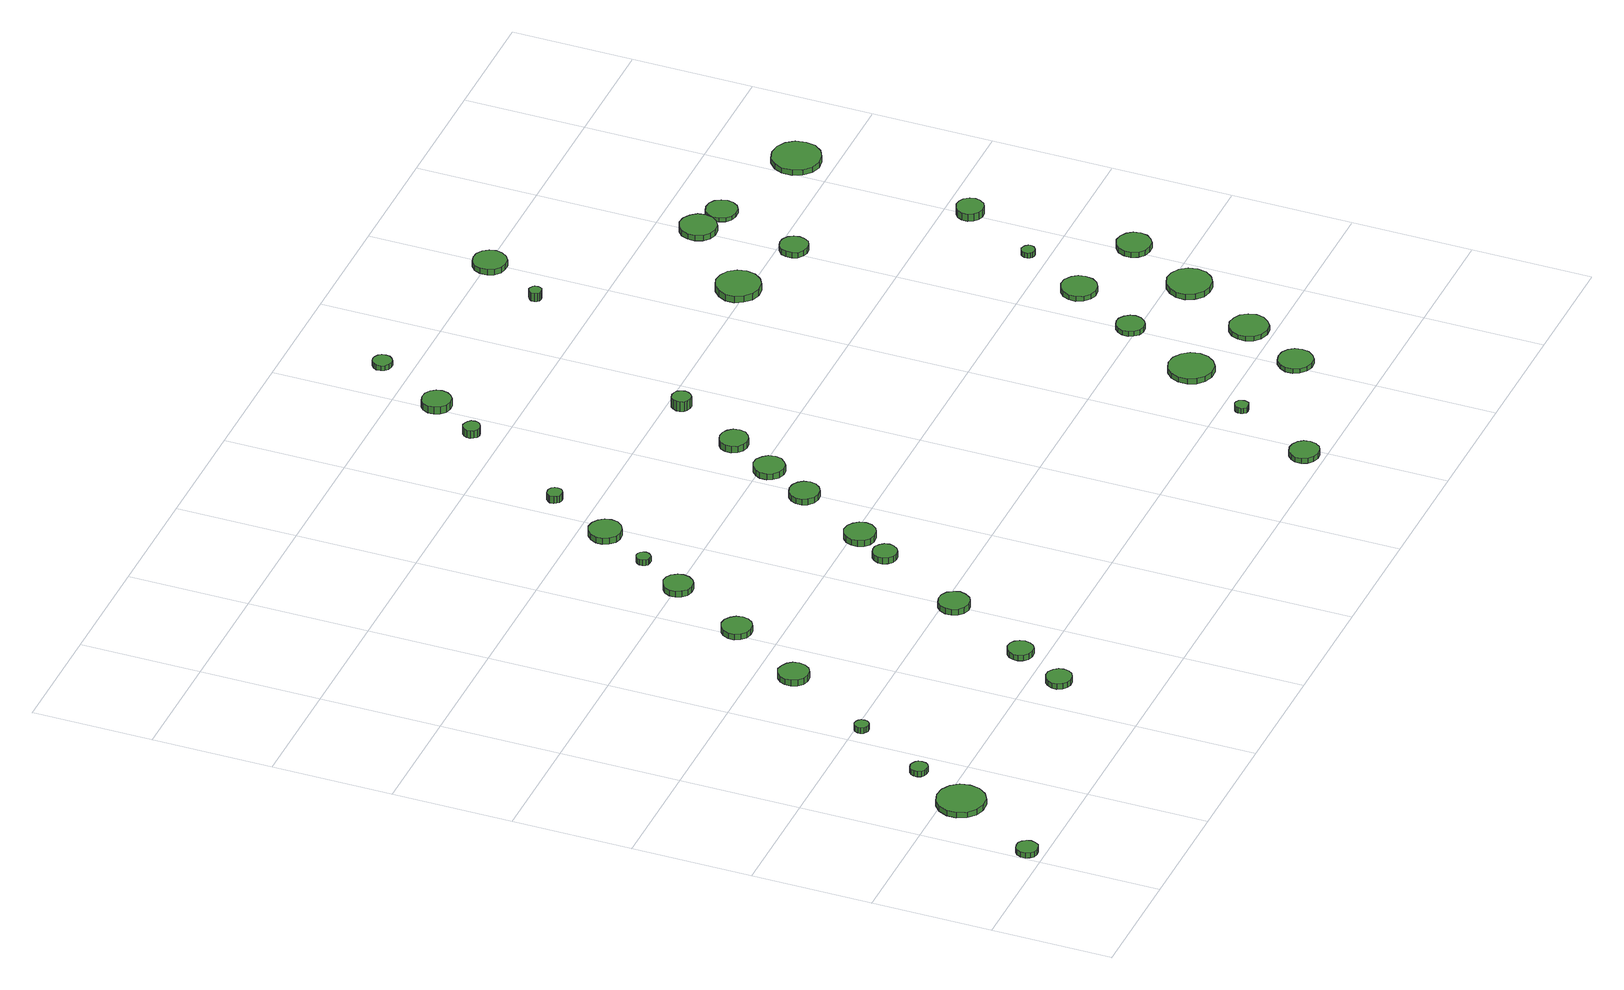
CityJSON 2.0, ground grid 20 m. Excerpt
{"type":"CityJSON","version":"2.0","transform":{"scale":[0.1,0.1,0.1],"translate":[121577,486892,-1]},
"CityObjects":{
"tree1":{"type":"SolitaryVegetationObject","attributes":{"function":"something"},"geometry":[{"type":"MultiSurface","lod":"1","boundaries":[[[0,1,2,3,4,5,6,7,8,9,10,11,12,13,14]],[[15,16,17,18,19,20,21,22,23,24,25,26,27,28,29]],[[0,29,28,1]],[[1,28,27,2]],[[2,27,26,3]],[[3,26,25,4]],[[4,25,24,5]],[[5,24,23,6]],[[6,23,22,7]],[[7,22,21,8]],[[8,21,20,9]],[[9,20,19,10]],[[10,19,18,11]],[[11,18,17,12]],[[12,17,16,13]],[[13,16,15,14]],[[14,15,29,0]]]}]},
"tree2":{"type":"SolitaryVegetationObject","attributes":{"function":"something"},"geometry":[{"type":"MultiSurface","lod":"1","boundaries":[[[30,31,32,33,34,35,36,37,38,39,40,41,42,43,44]],[[45,46,47,48,49,50,51,52,53,54,55,56,57,58,59]],[[30,59,58,31]],[[31,58,57,32]],[[32,57,56,33]],[[33,56,55,34]],[[34,55,54,35]],[[35,54,53,36]],[[36,53,52,37]],[[37,52,51,38]],[[38,51,50,39]],[[39,50,49,40]],[[40,49,48,41]],[[41,48,47,42]],[[42,47,46,43]],[[43,46,45,44]],[[44,45,59,30]]]}]},
"tree3":{"type":"SolitaryVegetationObject","attributes":{"function":"something"},"geometry":[{"type":"MultiSurface","lod":"1","boundaries":[[[60,61,62,63,64,65,66,67,68,69,70,71,72,73,74]],[[75,76,77,78,79,80,81,82,83,84,85,86,87,88,89]],[[60,89,88,61]],[[61,88,87,62]],[[62,87,86,63]],[[63,86,85,64]],[[64,85,84,65]],[[65,84,83,66]],[[66,83,82,67]],[[67,82,81,68]],[[68,81,80,69]],[[69,80,79,70]],[[70,79,78,71]],[[71,78,77,72]],[[72,77,76,73]],[[73,76,75,74]],[[74,75,89,60]]]}]},
"tree4":{"type":"SolitaryVegetationObject","attributes":{"function":"something"},"geometry":[{"type":"MultiSurface","lod":"1","boundaries":[[[90,91,92,93,94,95,96,97,98,99,100,101,102,103,104]],[[105,106,107,108,109,110,111,112,113,114,115,116,117,118,119]],[[90,119,118,91]],[[91,118,117,92]],[[92,117,116,93]],[[93,116,115,94]],[[94,115,114,95]],[[95,114,113,96]],[[96,113,112,97]],[[97,112,111,98]],[[98,111,110,99]],[[99,110,109,100]],[[100,109,108,101]],[[101,108,107,102]],[[102,107,106,103]],[[103,106,105,104]],[[104,105,119,90]]]}]},
"tree5":{"type":"SolitaryVegetationObject","attributes":{"function":"something"},"geometry":[{"type":"MultiSurface","lod":"1","boundaries":[[[120,121,122,123,124,125,126,127,128,129,130,131,132,133,134]],[[135,136,137,138,139,140,141,142,143,144,145,146,147,148,149]],[[120,149,148,121]],[[121,148,147,122]],[[122,147,146,123]],[[123,146,145,124]],[[124,145,144,125]],[[125,144,143,126]],[[126,143,142,127]],[[127,142,141,128]],[[128,141,140,129]],[[129,140,139,130]],[[130,139,138,131]],[[131,138,137,132]],[[132,137,136,133]],[[133,136,135,134]],[[134,135,149,120]]]}]},
"tree6":{"type":"SolitaryVegetationObject","attributes":{"function":"something"},"geometry":[{"type":"MultiSurface","lod":"1","boundaries":[[[150,151,152,153,154,155,156,157,158,159,160,161,162,163,164]],[[165,166,167,168,169,170,171,172,173,174,175,176,177,178,179]],[[150,179,178,151]],[[151,178,177,152]],[[152,177,176,153]],[[153,176,175,154]],[[154,175,174,155]],[[155,174,173,156]],[[156,173,172,157]],[[157,172,171,158]],[[158,171,170,159]],[[159,170,169,160]],[[160,169,168,161]],[[161,168,167,162]],[[162,167,166,163]],[[163,166,165,164]],[[164,165,179,150]]]}]},
"tree7":{"type":"SolitaryVegetationObject","attributes":{"function":"something"},"geometry":[{"type":"MultiSurface","lod":"1","boundaries":[[[180,181,182,183,184,185,186,187,188,189,190,191,192,193,194]],[[195,196,197,198,199,200,201,202,203,204,205,206,207,208,209]],[[180,209,208,181]],[[181,208,207,182]],[[182,207,206,183]],[[183,206,205,184]],[[184,205,204,185]],[[185,204,203,186]],[[186,203,202,187]],[[187,202,201,188]],[[188,201,200,189]],[[189,200,199,190]],[[190,199,198,191]],[[191,198,197,192]],[[192,197,196,193]],[[193,196,195,194]],[[194,195,209,180]]]}]},
"tree8":{"type":"SolitaryVegetationObject","attributes":{"function":"something"},"geometry":[{"type":"MultiSurface","lod":"1","boundaries":[[[210,211,212,213,214,215,216,217,218,219,220,221,222,223,224]],[[225,226,227,228,229,230,231,232,233,234,235,236,237,238,239]],[[210,239,238,211]],[[211,238,237,212]],[[212,237,236,213]],[[213,236,235,214]],[[214,235,234,215]],[[215,234,233,216]],[[216,233,232,217]],[[217,232,231,218]],[[218,231,230,219]],[[219,230,229,220]],[[220,229,228,221]],[[221,228,227,222]],[[222,227,226,223]],[[223,226,225,224]],[[224,225,239,210]]]}]},
"tree9":{"type":"SolitaryVegetationObject","attributes":{"function":"something"},"geometry":[{"type":"MultiSurface","lod":"1","boundaries":[[[240,241,242,243,244,245,246,247,248,249,250,251,252,253,254]],[[255,256,257,258,259,260,261,262,263,264,265,266,267,268,269]],[[240,269,268,241]],[[241,268,267,242]],[[242,267,266,243]],[[243,266,265,244]],[[244,265,264,245]],[[245,264,263,246]],[[246,263,262,247]],[[247,262,261,248]],[[248,261,260,249]],[[249,260,259,250]],[[250,259,258,251]],[[251,258,257,252]],[[252,257,256,253]],[[253,256,255,254]],[[254,255,269,240]]]}]},
"tree10":{"type":"SolitaryVegetationObject","attributes":{"function":"something"},"geometry":[{"type":"MultiSurface","lod":"1","boundaries":[[[270,271,272,273,274,275,276,277,278,279,280,281,282,283,284]],[[285,286,287,288,289,290,291,292,293,294,295,296,297,298,299]],[[270,299,298,271]],[[271,298,297,272]],[[272,297,296,273]],[[273,296,295,274]],[[274,295,294,275]],[[275,294,293,276]],[[276,293,292,277]],[[277,292,291,278]],[[278,291,290,279]],[[279,290,289,280]],[[280,289,288,281]],[[281,288,287,282]],[[282,287,286,283]],[[283,286,285,284]],[[284,285,299,270]]]}]},
"tree11":{"type":"SolitaryVegetationObject","attributes":{"function":"something"},"geometry":[{"type":"MultiSurface","lod":"1","boundaries":[[[300,301,302,303,304,305,306,307,308,309,310,311,312,313,314]],[[315,316,317,318,319,320,321,322,323,324,325,326,327,328,329]],[[300,329,328,301]],[[301,328,327,302]],[[302,327,326,303]],[[303,326,325,304]],[[304,325,324,305]],[[305,324,323,306]],[[306,323,322,307]],[[307,322,321,308]],[[308,321,320,309]],[[309,320,319,310]],[[310,319,318,311]],[[311,318,317,312]],[[312,317,316,313]],[[313,316,315,314]],[[314,315,329,300]]]}]},
"tree12":{"type":"SolitaryVegetationObject","attributes":{"function":"something"},"geometry":[{"type":"MultiSurface","lod":"1","boundaries":[[[330,331,332,333,334,335,336,337,338,339,340,341,342,343,344]],[[345,346,347,348,349,350,351,352,353,354,355,356,357,358,359]],[[330,359,358,331]],[[331,358,357,332]],[[332,357,356,333]],[[333,356,355,334]],[[334,355,354,335]],[[335,354,353,336]],[[336,353,352,337]],[[337,352,351,338]],[[338,351,350,339]],[[339,350,349,340]],[[340,349,348,341]],[[341,348,347,342]],[[342,347,346,343]],[[343,346,345,344]],[[344,345,359,330]]]}]},
"tree13":{"type":"SolitaryVegetationObject","attributes":{"function":"something"},"geometry":[{"type":"MultiSurface","lod":"1","boundaries":[[[360,361,362,363,364,365,366,367,368,369,370,371,372,373,374]],[[375,376,377,378,379,380,381,382,383,384,385,386,387,388,389]],[[360,389,388,361]],[[361,388,387,362]],[[362,387,386,363]],[[363,386,385,364]],[[364,385,384,365]],[[365,384,383,366]],[[366,383,382,367]],[[367,382,381,368]],[[368,381,380,369]],[[369,380,379,370]],[[370,379,378,371]],[[371,378,377,372]],[[372,377,376,373]],[[373,376,375,374]],[[374,375,389,360]]]}]},
"tree14":{"type":"SolitaryVegetationObject","attributes":{"function":"something"},"geometry":[{"type":"MultiSurface","lod":"1","boundaries":[[[390,391,392,393,394,395,396,397,398,399,400,401,402,403,404]],[[405,406,407,408,409,410,411,412,413,414,415,416,417,418,419]],[[390,419,418,391]],[[391,418,417,392]],[[392,417,416,393]],[[393,416,415,394]],[[394,415,414,395]],[[395,414,413,396]],[[396,413,412,397]],[[397,412,411,398]],[[398,411,410,399]],[[399,410,409,400]],[[400,409,408,401]],[[401,408,407,402]],[[402,407,406,403]],[[403,406,405,404]],[[404,405,419,390]]]}]},
"tree15":{"type":"SolitaryVegetationObject","attributes":{"function":"something"},"geometry":[{"type":"MultiSurface","lod":"1","boundaries":[[[420,421,422,423,424,425,426,427,428,429,430,431,432,433,434]],[[435,436,437,438,439,440,441,442,443,444,445,446,447,448,449]],[[420,449,448,421]],[[421,448,447,422]],[[422,447,446,423]],[[423,446,445,424]],[[424,445,444,425]],[[425,444,443,426]],[[426,443,442,427]],[[427,442,441,428]],[[428,441,440,429]],[[429,440,439,430]],[[430,439,438,431]],[[431,438,437,432]],[[432,437,436,433]],[[433,436,435,434]],[[434,435,449,420]]]}]},
"tree16":{"type":"SolitaryVegetationObject","attributes":{"function":"something"},"geometry":[{"type":"MultiSurface","lod":"1","boundaries":[[[450,451,452,453,454,455,456,457,458,459,460,461,462,463,464]],[[465,466,467,468,469,470,471,472,473,474,475,476,477,478,479]],[[450,479,478,451]],[[451,478,477,452]],[[452,477,476,453]],[[453,476,475,454]],[[454,475,474,455]],[[455,474,473,456]],[[456,473,472,457]],[[457,472,471,458]],[[458,471,470,459]],[[459,470,469,460]],[[460,469,468,461]],[[461,468,467,462]],[[462,467,466,463]],[[463,466,465,464]],[[464,465,479,450]]]}]},
"tree17":{"type":"SolitaryVegetationObject","attributes":{"function":"something"},"geometry":[{"type":"MultiSurface","lod":"1","boundaries":[[[480,481,482,483,484,485,486,487,488,489,490,491,492,493,494]],[[495,496,497,498,499,500,501,502,503,504,505,506,507,508,509]],[[480,509,508,481]],[[481,508,507,482]],[[482,507,506,483]],[[483,506,505,484]],[[484,505,504,485]],[[485,504,503,486]],[[486,503,502,487]],[[487,502,501,488]],[[488,501,500,489]],[[489,500,499,490]],[[490,499,498,491]],[[491,498,497,492]],[[492,497,496,493]],[[493,496,495,494]],[[494,495,509,480]]]}]},
"tree18":{"type":"SolitaryVegetationObject","attributes":{"function":"something"},"geometry":[{"type":"MultiSurface","lod":"1","boundaries":[[[510,511,512,513,514,515,516,517,518,519,520,521,522,523,524]],[[525,526,527,528,529,530,531,532,533,534,535,536,537,538,539]],[[510,539,538,511]],[[511,538,537,512]],[[512,537,536,513]],[[513,536,535,514]],[[514,535,534,515]],[[515,534,533,516]],[[516,533,532,517]],[[517,532,531,518]],[[518,531,530,519]],[[519,530,529,520]],[[520,529,528,521]],[[521,528,527,522]],[[522,527,526,523]],[[523,526,525,524]],[[524,525,539,510]]]}]},
"tree19":{"type":"SolitaryVegetationObject","attributes":{"function":"something"},"geometry":[{"type":"MultiSurface","lod":"1","boundaries":[[[540,541,542,543,544,545,546,547,548,549,550,551,552,553,554]],[[555,556,557,558,559,560,561,562,563,564,565,566,567,568,569]],[[540,569,568,541]],[[541,568,567,542]],[[542,567,566,543]],[[543,566,565,544]],[[544,565,564,545]],[[545,564,563,546]],[[546,563,562,547]],[[547,562,561,548]],[[548,561,560,549]],[[549,560,559,550]],[[550,559,558,551]],[[551,558,557,552]],[[552,557,556,553]],[[553,556,555,554]],[[554,555,569,540]]]}]},
"tree20":{"type":"SolitaryVegetationObject","attributes":{"function":"something"},"geometry":[{"type":"MultiSurface","lod":"1","boundaries":[[[570,571,572,573,574,575,576,577,578,579,580,581,582,583,584]],[[585,586,587,588,589,590,591,592,593,594,595,596,597,598,599]],[[570,599,598,571]],[[571,598,597,572]],[[572,597,596,573]],[[573,596,595,574]],[[574,595,594,575]],[[575,594,593,576]],[[576,593,592,577]],[[577,592,591,578]],[[578,591,590,579]],[[579,590,589,580]],[[580,589,588,581]],[[581,588,587,582]],[[582,587,586,583]],[[583,586,585,584]],[[584,585,599,570]]]}]},
"tree21":{"type":"SolitaryVegetationObject","attributes":{"function":"something"},"geometry":[{"type":"MultiSurface","lod":"1","boundaries":[[[600,601,602,603,604,605,606,607,608,609,610,611,612,613,614]],[[615,616,617,618,619,620,621,622,623,624,625,626,627,628,629]],[[600,629,628,601]],[[601,628,627,602]],[[602,627,626,603]],[[603,626,625,604]],[[604,625,624,605]],[[605,624,623,606]],[[606,623,622,607]],[[607,622,621,608]],[[608,621,620,609]],[[609,620,619,610]],[[610,619,618,611]],[[611,618,617,612]],[[612,617,616,613]],[[613,616,615,614]],[[614,615,629,600]]]}]},
"tree22":{"type":"SolitaryVegetationObject","attributes":{"function":"something"},"geometry":[{"type":"MultiSurface","lod":"1","boundaries":[[[630,631,632,633,634,635,636,637,638,639,640,641,642,643,644]],[[645,646,647,648,649,650,651,652,653,654,655,656,657,658,659]],[[630,659,658,631]],[[631,658,657,632]],[[632,657,656,633]],[[633,656,655,634]],[[634,655,654,635]],[[635,654,653,636]],[[636,653,652,637]],[[637,652,651,638]],[[638,651,650,639]],[[639,650,649,640]],[[640,649,648,641]],[[641,648,647,642]],[[642,647,646,643]],[[643,646,645,644]],[[644,645,659,630]]]}]},
"tree23":{"type":"SolitaryVegetationObject","attributes":{"function":"something"},"geometry":[{"type":"MultiSurface","lod":"1","boundaries":[[[660,661,662,663,664,665,666,667,668,669,670,671,672,673,674]],[[675,676,677,678,679,680,681,682,683,684,685,686,687,688,689]],[[660,689,688,661]],[[661,688,687,662]],[[662,687,686,663]],[[663,686,685,664]],[[664,685,684,665]],[[665,684,683,666]],[[666,683,682,667]],[[667,682,681,668]],[[668,681,680,669]],[[669,680,679,670]],[[670,679,678,671]],[[671,678,677,672]],[[672,677,676,673]],[[673,676,675,674]],[[674,675,689,660]]]}]},
"tree24":{"type":"SolitaryVegetationObject","attributes":{"function":"something"},"geometry":[{"type":"MultiSurface","lod":"1","boundaries":[[[690,691,692,693,694,695,696,697,698,699,700,701,702,703,704]],[[705,706,707,708,709,710,711,712,713,714,715,716,717,718,719]],[[690,719,718,691]],[[691,718,717,692]],[[692,717,716,693]],[[693,716,715,694]],[[694,715,714,695]],[[695,714,713,696]],[[696,713,712,697]],[[697,712,711,698]],[[698,711,710,699]],[[699,710,709,700]],[[700,709,708,701]],[[701,708,707,702]],[[702,707,706,703]],[[703,706,705,704]],[[704,705,719,690]]]}]},
"tree25":{"type":"SolitaryVegetationObject","attributes":{"function":"something"},"geometry":[{"type":"MultiSurface","lod":"1","boundaries":[[[720,721,722,723,724,725,726,727,728,729,730,731,732,733,734]],[[735,736,737,738,739,740,741,742,743,744,745,746,747,748,749]],[[720,749,748,721]],[[721,748,747,722]],[[722,747,746,723]],[[723,746,745,724]],[[724,745,744,725]],[[725,744,743,726]],[[726,743,742,727]],[[727,742,741,728]],[[728,741,740,729]],[[729,740,739,730]],[[730,739,738,731]],[[731,738,737,732]],[[732,737,736,733]],[[733,736,735,734]],[[734,735,749,720]]]}]},
"tree26":{"type":"SolitaryVegetationObject","attributes":{"function":"something"},"geometry":[{"type":"MultiSurface","lod":"1","boundaries":[[[750,751,752,753,754,755,756,757,758,759,760,761,762,763,764]],[[765,766,767,768,769,770,771,772,773,774,775,776,777,778,779]],[[750,779,778,751]],[[751,778,777,752]],[[752,777,776,753]],[[753,776,775,754]],[[754,775,774,755]],[[755,774,773,756]],[[756,773,772,757]],[[757,772,771,758]],[[758,771,770,759]],[[759,770,769,760]],[[760,769,768,761]],[[761,768,767,762]],[[762,767,766,763]],[[763,766,765,764]],[[764,765,779,750]]]}]},
"tree27":{"type":"SolitaryVegetationObject","attributes":{"function":"something"},"geometry":[{"type":"MultiSurface","lod":"1","boundaries":[[[780,781,782,783,784,785,786,787,788,789,790,791,792,793,794]],[[795,796,797,798,799,800,801,802,803,804,805,806,807,808,809]],[[780,809,808,781]],[[781,808,807,782]],[[782,807,806,783]],[[783,806,805,784]],[[784,805,804,785]],[[785,804,803,786]],[[786,803,802,787]],[[787,802,801,788]],[[788,801,800,789]],[[789,800,799,790]],[[790,799,798,791]],[[791,798,797,792]],[[792,797,796,793]],[[793,796,795,794]],[[794,795,809,780]]]}]},
"tree28":{"type":"SolitaryVegetationObject","attributes":{"function":"something"},"geometry":[{"type":"MultiSurface","lod":"1","boundaries":[[[810,811,812,813,814,815,816,817,818,819,820,821,822,823,824]],[[825,826,827,828,829,830,831,832,833,834,835,836,837,838,839]],[[810,839,838,811]],[[811,838,837,812]],[[812,837,836,813]],[[813,836,835,814]],[[814,835,834,815]],[[815,834,833,816]],[[816,833,832,817]],[[817,832,831,818]],[[818,831,830,819]],[[819,830,829,820]],[[820,829,828,821]],[[821,828,827,822]],[[822,827,826,823]],[[823,826,825,824]],[[824,825,839,810]]]}]},
"tree29":{"type":"SolitaryVegetationObject","attributes":{"function":"something"},"geometry":[{"type":"MultiSurface","lod":"1","boundaries":[[[840,841,842,843,844,845,846,847,848,849,850,851,852,853,854]],[[855,856,857,858,859,860,861,862,863,864,865,866,867,868,869]],[[840,869,868,841]],[[841,868,867,842]],[[842,867,866,843]],[[843,866,865,844]],[[844,865,864,845]],[[845,864,863,846]],[[846,863,862,847]],[[847,862,861,848]],[[848,861,860,849]],[[849,860,859,850]],[[850,859,858,851]],[[851,858,857,852]],[[852,857,856,853]],[[853,856,855,854]],[[854,855,869,840]]]}]},
"tree30":{"type":"SolitaryVegetationObject","attributes":{"function":"something"},"geometry":[{"type":"MultiSurface","lod":"1","boundaries":[[[870,871,872,873,874,875,876,877,878,879,880,881,882,883,884]],[[885,886,887,888,889,890,891,892,893,894,895,896,897,898,899]],[[870,899,898,871]],[[871,898,897,872]],[[872,897,896,873]],[[873,896,895,874]],[[874,895,894,875]],[[875,894,893,876]],[[876,893,892,877]],[[877,892,891,878]],[[878,891,890,879]],[[879,890,889,880]],[[880,889,888,881]],[[881,888,887,882]],[[882,887,886,883]],[[883,886,885,884]],[[884,885,899,870]]]}]},
"tree31":{"type":"SolitaryVegetationObject","attributes":{"function":"something"},"geometry":[{"type":"MultiSurface","lod":"1","boundaries":[[[900,901,902,903,904,905,906,907,908,909,910,911,912,913,914]],[[915,916,917,918,919,920,921,922,923,924,925,926,927,928,929]],[[900,929,928,901]],[[901,928,927,902]],[[902,927,926,903]],[[903,926,925,904]],[[904,925,924,905]],[[905,924,923,906]],[[906,923,922,907]],[[907,922,921,908]],[[908,921,920,909]],[[909,920,919,910]],[[910,919,918,911]],[[911,918,917,912]],[[912,917,916,913]],[[913,916,915,914]],[[914,915,929,900]]]}]},
"tree32":{"type":"SolitaryVegetationObject","attributes":{"function":"something"},"geometry":[{"type":"MultiSurface","lod":"1","boundaries":[[[930,931,932,933,934,935,936,937,938,939,940,941,942,943,944]],[[945,946,947,948,949,950,951,952,953,954,955,956,957,958,959]],[[930,959,958,931]],[[931,958,957,932]],[[932,957,956,933]],[[933,956,955,934]],[[934,955,954,935]],[[935,954,953,936]],[[936,953,952,937]],[[937,952,951,938]],[[938,951,950,939]],[[939,950,949,940]],[[940,949,948,941]],[[941,948,947,942]],[[942,947,946,943]],[[943,946,945,944]],[[944,945,959,930]]]}]},
"tree33":{"type":"SolitaryVegetationObject","attributes":{"function":"something"},"geometry":[{"type":"MultiSurface","lod":"1","boundaries":[[[960,961,962,963,964,965,966,967,968,969,970,971,972,973,974]],[[975,976,977,978,979,980,981,982,983,984,985,986,987,988,989]],[[960,989,988,961]],[[961,988,987,962]],[[962,987,986,963]],[[963,986,985,964]],[[964,985,984,965]],[[965,984,983,966]],[[966,983,982,967]],[[967,982,981,968]],[[968,981,980,969]],[[969,980,979,970]],[[970,979,978,971]],[[971,978,977,972]],[[972,977,976,973]],[[973,976,975,974]],[[974,975,989,960]]]}]},
"tree34":{"type":"SolitaryVegetationObject","attributes":{"function":"something"},"geometry":[{"type":"MultiSurface","lod":"1","boundaries":[[[990,991,992,993,994,995,996,997,998,999,1000,1001,1002,1003,1004]],[[1005,1006,1007,1008,1009,1010,1011,1012,1013,1014,1015,1016,1017,1018,1019]],[[990,1019,1018,991]],[[991,1018,1017,992]],[[992,1017,1016,993]],[[993,1016,1015,994]],[[994,1015,1014,995]],[[995,1014,1013,996]],[[996,1013,1012,997]],[[997,1012,1011,998]],[[998,1011,1010,999]],[[999,1010,1009,1000]],[[1000,1009,1008,1001]],[[1001,1008,1007,1002]],[[1002,1007,1006,1003]],[[1003,1006,1005,1004]],[[1004,1005,1019,990]]]}]},
"tree35":{"type":"SolitaryVegetationObject","attributes":{"function":"something"},"geometry":[{"type":"MultiSurface","lod":"1","boundaries":[[[1020,1021,1022,1023,1024,1025,1026,1027,1028,1029,1030,1031,1032,1033,1034]],[[1035,1036,1037,1038,1039,1040,1041,1042,1043,1044,1045,1046,1047,1048,1049]],[[1020,1049,1048,1021]],[[1021,1048,1047,1022]],[[1022,1047,1046,1023]],[[1023,1046,1045,1024]],[[1024,1045,1044,1025]],[[1025,1044,1043,1026]],[[1026,1043,1042,1027]],[[1027,1042,1041,1028]],[[1028,1041,1040,1029]],[[1029,1040,1039,1030]],[[1030,1039,1038,1031]],[[1031,1038,1037,1032]],[[1032,1037,1036,1033]],[[1033,1036,1035,1034]],[[1034,1035,1049,1020]]]}]},
"tree36":{"type":"SolitaryVegetationObject","attributes":{"function":"something"},"geometry":[{"type":"MultiSurface","lod":"1","boundaries":[[[1050,1051,1052,1053,1054,1055,1056,1057,1058,1059,1060,1061,1062,1063,1064]],[[1065,1066,1067,1068,1069,1070,1071,1072,1073,1074,1075,1076,1077,1078,1079]],[[1050,1079,1078,1051]],[[1051,1078,1077,1052]],[[1052,1077,1076,1053]],[[1053,1076,1075,1054]],[[1054,1075,1074,1055]],[[1055,1074,1073,1056]],[[1056,1073,1072,1057]],[[1057,1072,1071,1058]],[[1058,1071,1070,1059]],[[1059,1070,1069,1060]],[[1060,1069,1068,1061]],[[1061,1068,1067,1062]],[[1062,1067,1066,1063]],[[1063,1066,1065,1064]],[[1064,1065,1079,1050]]]}]},
"tree37":{"type":"SolitaryVegetationObject","attributes":{"function":"something"},"geometry":[{"type":"MultiSurface","lod":"1","boundaries":[[[1080,1081,1082,1083,1084,1085,1086,1087,1088,1089,1090,1091,1092,1093,1094]],[[1095,1096,1097,1098,1099,1100,1101,1102,1103,1104,1105,1106,1107,1108,1109]],[[1080,1109,1108,1081]],[[1081,1108,1107,1082]],[[1082,1107,1106,1083]],[[1083,1106,1105,1084]],[[1084,1105,1104,1085]],[[1085,1104,1103,1086]],[[1086,1103,1102,1087]],[[1087,1102,1101,1088]],[[1088,1101,1100,1089]],[[1089,1100,1099,1090]],[[1090,1099,1098,1091]],[[1091,1098,1097,1092]],[[1092,1097,1096,1093]],[[1093,1096,1095,1094]],[[1094,1095,1109,1080]]]}]},
"tree38":{"type":"SolitaryVegetationObject","attributes":{"function":"something"},"geometry":[{"type":"MultiSurface","lod":"1","boundaries":[[[1110,1111,1112,1113,1114,1115,1116,1117,1118,1119,1120,1121,1122,1123,1124]],[[1125,1126,1127,1128,1129,1130,1131,1132,1133,1134,1135,1136,1137,1138,1139]],[[1110,1139,1138,1111]],[[1111,1138,1137,1112]],[[1112,1137,1136,1113]],[[1113,1136,1135,1114]],[[1114,1135,1134,1115]],[[1115,1134,1133,1116]],[[1116,1133,1132,1117]],[[1117,1132,1131,1118]],[[1118,1131,1130,1119]],[[1119,1130,1129,1120]],[[1120,1129,1128,1121]],[[1121,1128,1127,1122]],[[1122,1127,1126,1123]],[[1123,1126,1125,1124]],[[1124,1125,1139,1110]]]}]},
"tree39":{"type":"SolitaryVegetationObject","attributes":{"function":"something"},"geometry":[{"type":"MultiSurface","lod":"1","boundaries":[[[1140,1141,1142,1143,1144,1145,1146,1147,1148,1149,1150,1151,1152,1153,1154]],[[1155,1156,1157,1158,1159,1160,1161,1162,1163,1164,1165,1166,1167,1168,1169]],[[1140,1169,1168,1141]],[[1141,1168,1167,1142]],[[1142,1167,1166,1143]],[[1143,1166,1165,1144]],[[1144,1165,1164,1145]],[[1145,1164,1163,1146]],[[1146,1163,1162,1147]],[[1147,1162,1161,1148]],[[1148,1161,1160,1149]],[[1149,1160,1159,1150]],[[1150,1159,1158,1151]],[[1151,1158,1157,1152]],[[1152,1157,1156,1153]],[[1153,1156,1155,1154]],[[1154,1155,1169,1140]]]}]},
"tree40":{"type":"SolitaryVegetationObject","attributes":{"function":"something"},"geometry":[{"type":"MultiSurface","lod":"1","boundaries":[[[1170,1171,1172,1173,1174,1175,1176,1177,1178,1179,1180,1181,1182,1183,1184]],[[1185,1186,1187,1188,1189,1190,1191,1192,1193,1194,1195,1196,1197,1198,1199]],[[1170,1199,1198,1171]],[[1171,1198,1197,1172]],[[1172,1197,1196,1173]],[[1173,1196,1195,1174]],[[1174,1195,1194,1175]],[[1175,1194,1193,1176]],[[1176,1193,1192,1177]],[[1177,1192,1191,1178]],[[1178,1191,1190,1179]],[[1179,1190,1189,1180]],[[1180,1189,1188,1181]],[[1181,1188,1187,1182]],[[1182,1187,1186,1183]],[[1183,1186,1185,1184]],[[1184,1185,1199,1170]]]}]}
},
"vertices":[
[37,29,16],[35,36,16],[31,42,16],[25,46,16],[17,46,16],[10,44,16],[5,39,16],[2,32,16],[2,25,16],[5,18,16],[10,13,16],[17,11,16],[25,12,16],[31,15,16],[35,21,16],[35,21,7],[31,15,7],[25,12,7],[17,11,7],[10,13,7],[5,18,7],[2,25,7],[2,32,7],[5,39,7],[10,44,7],[17,46,7],[25,46,7],[31,42,7],[35,36,7],[37,29,7],
[143,173,16],[140,189,16],[130,202,16],[116,210,16],[100,212,16],[84,207,16],[72,196,16],[65,181,16],[65,165,16],[72,150,16],[84,139,16],[100,134,16],[116,135,16],[130,143,16],[140,157,16],[140,157,6],[130,143,6],[116,135,6],[100,134,6],[84,139,6],[72,150,6],[65,165,6],[65,181,6],[72,196,6],[84,207,6],[100,212,6],[116,210,6],[130,202,6],[140,189,6],[143,173,6],
[175,266,16],[174,272,16],[171,276,16],[165,279,16],[160,280,16],[154,278,16],[149,274,16],[147,269,16],[147,263,16],[149,257,16],[154,253,16],[160,252,16],[165,252,16],[171,255,16],[174,260,16],[174,260,6],[171,255,6],[165,252,6],[160,252,6],[154,253,6],[149,257,6],[147,263,6],[147,269,6],[149,274,6],[154,278,6],[160,280,6],[165,279,6],[171,276,6],[174,272,6],[175,266,6],
[247,391,16],[246,396,16],[243,400,16],[239,402,16],[234,403,16],[230,401,16],[226,398,16],[224,393,16],[224,389,16],[226,384,16],[230,381,16],[234,380,16],[239,380,16],[243,382,16],[246,386,16],[246,386,6],[243,382,6],[239,380,6],[234,380,6],[230,381,6],[226,384,6],[224,389,6],[224,393,6],[226,398,6],[230,401,6],[234,403,6],[239,402,6],[243,400,6],[246,396,6],[247,391,6],
[353,542,17],[351,552,17],[345,560,17],[336,565,17],[326,567,17],[316,563,17],[308,556,17],[304,547,17],[304,537,17],[308,527,17],[316,520,17],[326,517,17],[336,518,17],[345,523,17],[351,532,17],[351,532,6],[345,523,6],[336,518,6],[326,517,6],[316,520,6],[308,527,6],[304,537,6],[304,547,6],[308,556,6],[316,563,6],[326,567,6],[336,565,6],[345,560,6],[351,552,6],[353,542,6],
[491,156,16],[489,164,16],[484,171,16],[476,176,16],[467,177,16],[459,174,16],[453,168,16],[449,160,16],[449,151,16],[453,143,16],[459,138,16],[467,135,16],[476,136,16],[484,140,16],[489,147,16],[489,147,6],[484,140,6],[476,136,6],[467,135,6],[459,138,6],[453,143,6],[449,151,6],[449,160,6],[453,168,6],[459,174,6],[467,177,6],[476,176,6],[484,171,6],[489,164,6],[491,156,6],
[540,240,16],[538,249,16],[533,256,16],[526,260,16],[517,261,16],[509,258,16],[502,252,16],[499,244,16],[499,236,16],[502,228,16],[509,222,16],[517,219,16],[526,220,16],[533,224,16],[538,231,16],[538,231,6],[533,224,6],[526,220,6],[517,219,6],[509,222,6],[502,228,6],[499,236,6],[499,244,6],[502,252,6],[509,258,6],[517,261,6],[526,260,6],[533,256,6],[538,249,6],[540,240,6],
[437,670,17],[435,680,17],[429,688,17],[420,694,17],[410,695,17],[400,691,17],[393,685,17],[388,675,17],[388,665,17],[393,656,17],[400,649,17],[410,646,17],[420,647,17],[429,652,17],[435,660,17],[435,660,6],[429,652,6],[420,647,6],[410,646,6],[400,649,6],[393,656,6],[388,665,6],[388,675,6],[393,685,6],[400,691,6],[410,695,6],[420,694,6],[429,688,6],[435,680,6],[437,670,6],
[626,383,17],[623,393,17],[617,402,17],[608,407,17],[598,408,17],[588,405,17],[580,398,17],[576,388,17],[576,378,17],[580,368,17],[588,361,17],[598,358,17],[608,359,17],[617,364,17],[623,373,17],[623,373,6],[617,364,6],[608,359,6],[598,358,6],[588,361,6],[580,368,6],[576,378,6],[576,388,6],[580,398,6],[588,405,6],[598,408,6],[608,407,6],[617,402,6],[623,393,6],[626,383,6],
[510,798,17],[508,807,17],[502,816,17],[494,821,17],[484,822,17],[474,818,17],[467,812,17],[463,803,17],[463,793,17],[467,784,17],[474,777,17],[484,774,17],[494,775,17],[502,780,17],[508,788,17],[508,788,6],[502,780,6],[494,775,6],[484,774,6],[474,777,6],[467,784,6],[463,793,6],[463,803,6],[467,812,6],[474,818,6],[484,822,6],[494,821,6],[502,816,6],[508,807,6],[510,798,6],
[547,875,16],[546,880,16],[543,884,16],[539,886,16],[534,887,16],[529,885,16],[526,882,16],[524,878,16],[524,873,16],[526,868,16],[529,865,16],[534,864,16],[539,864,16],[543,867,16],[546,871,16],[546,871,6],[543,867,6],[539,864,6],[534,864,6],[529,865,6],[526,868,6],[524,873,6],[524,878,6],[526,882,6],[529,885,6],[534,887,6],[539,886,6],[543,884,6],[546,880,6],[547,875,6],
[706,533,17],[704,541,17],[699,547,17],[692,552,17],[684,552,17],[676,550,17],[670,544,17],[666,537,17],[666,529,17],[670,521,17],[676,515,17],[684,513,17],[692,514,17],[699,518,17],[704,525,17],[704,525,6],[699,518,6],[692,514,6],[684,513,6],[676,515,6],[670,521,6],[666,529,6],[666,537,6],[670,544,6],[676,550,6],[684,552,6],[692,552,6],[699,547,6],[704,541,6],[706,533,6],
[608,957,17],[606,968,17],[599,977,17],[589,983,17],[578,984,17],[568,980,17],[560,973,17],[555,963,17],[555,952,17],[560,942,17],[568,934,17],[578,931,17],[589,932,17],[599,938,17],[606,946,17],[606,946,6],[599,938,6],[589,932,6],[578,931,6],[568,934,6],[560,942,6],[555,952,6],[555,963,6],[560,973,6],[568,980,6],[578,984,6],[589,983,6],[599,977,6],[606,968,6],[608,957,6],
[747,588,17],[745,599,17],[738,607,17],[729,613,17],[718,614,17],[708,610,17],[700,603,17],[696,593,17],[696,583,17],[700,573,17],[708,566,17],[718,563,17],[729,564,17],[738,569,17],[745,578,17],[745,578,6],[738,569,6],[729,564,6],[718,563,6],[708,566,6],[700,573,6],[696,583,6],[696,593,6],[700,603,6],[708,610,6],[718,614,6],[729,613,6],[738,607,6],[745,599,6],[747,588,6],
[655,1066,19],[654,1071,19],[651,1075,19],[646,1078,19],[641,1078,19],[636,1077,19],[633,1073,19],[630,1069,19],[630,1063,19],[633,1059,19],[636,1055,19],[641,1054,19],[646,1054,19],[651,1057,19],[654,1061,19],[654,1061,6],[651,1057,6],[646,1054,6],[641,1054,6],[636,1055,6],[633,1059,6],[630,1063,6],[630,1069,6],[633,1073,6],[636,1077,6],[641,1078,6],[646,1078,6],[651,1075,6],[654,1071,6],[655,1066,6],
[818,710,17],[816,720,17],[810,728,17],[801,733,17],[791,734,17],[781,731,17],[773,724,17],[769,715,17],[769,705,17],[773,696,17],[781,689,17],[791,686,17],[801,687,17],[810,692,17],[816,700,17],[816,700,6],[810,692,6],[801,687,6],[791,686,6],[781,689,6],[773,696,6],[769,705,6],[769,715,6],[773,724,6],[781,731,6],[791,734,6],[801,733,6],[810,728,6],[816,720,6],[818,710,6],
[863,786,17],[861,797,17],[854,805,17],[845,811,17],[835,812,17],[825,808,17],[817,801,17],[813,792,17],[813,781,17],[817,772,17],[825,765,17],[835,761,17],[845,762,17],[854,768,17],[861,776,17],[861,776,6],[854,768,6],[845,762,6],[835,761,6],[825,765,6],[817,772,6],[813,781,6],[813,792,6],[817,801,6],[825,808,6],[835,812,6],[845,811,6],[854,805,6],[861,797,6],[863,786,6],
[775,1252,20],[774,1258,20],[770,1262,20],[765,1265,20],[759,1266,20],[754,1264,20],[750,1260,20],[747,1255,20],[747,1249,20],[750,1244,20],[754,1240,20],[759,1238,20],[765,1239,20],[770,1242,20],[774,1246,20],[774,1246,6],[770,1242,6],[765,1239,6],[759,1238,6],[754,1240,6],[750,1244,6],[747,1249,6],[747,1255,6],[750,1260,6],[754,1264,6],[759,1266,6],[765,1265,6],[770,1262,6],[774,1258,6],[775,1252,6],
[908,864,18],[906,874,18],[900,881,18],[892,886,18],[882,887,18],[873,884,18],[865,878,18],[861,869,18],[861,859,18],[865,850,18],[873,844,18],[882,841,18],[892,842,18],[900,847,18],[906,854,18],[906,854,6],[900,847,6],[892,842,6],[882,841,6],[873,844,6],[865,850,6],[861,859,6],[861,869,6],[865,878,6],[873,884,6],[882,887,6],[892,886,6],[900,881,6],[906,874,6],[908,864,6],
[1210,33,16],[1208,43,16],[1202,51,16],[1193,56,16],[1183,57,16],[1173,54,16],[1165,47,16],[1161,38,16],[1161,28,16],[1165,19,16],[1173,12,16],[1183,9,16],[1193,10,16],[1202,15,16],[1208,23,16],[1208,23,7],[1202,15,7],[1193,10,7],[1183,9,7],[1173,12,7],[1165,19,7],[1161,28,7],[1161,38,7],[1165,47,7],[1173,54,7],[1183,57,7],[1193,56,7],[1202,51,7],[1208,43,7],[1210,33,7],
[835,1331,19],[833,1340,19],[827,1348,19],[819,1353,19],[809,1354,19],[799,1351,19],[792,1345,19],[788,1336,19],[788,1326,19],[792,1317,19],[799,1310,19],[809,1307,19],[819,1308,19],[827,1313,19],[833,1321,19],[833,1321,6],[827,1313,6],[819,1308,6],[809,1307,6],[799,1310,6],[792,1317,6],[788,1326,6],[788,1336,6],[792,1345,6],[799,1351,6],[809,1354,6],[819,1353,6],[827,1348,6],[833,1340,6],[835,1331,6],
[967,978,24],[965,985,24],[962,990,24],[956,993,24],[950,994,24],[943,992,24],[939,987,24],[936,981,24],[936,975,24],[939,969,24],[943,965,24],[950,963,24],[956,963,24],[962,967,24],[965,972,24],[965,972,6],[962,967,6],[956,963,6],[950,963,6],[943,965,6],[939,969,6],[936,975,6],[936,981,6],[939,987,6],[943,992,6],[950,994,6],[956,993,6],[962,990,6],[965,985,6],[967,978,6],
[1274,168,17],[1273,173,17],[1271,177,17],[1267,179,17],[1262,180,17],[1257,178,17],[1254,175,17],[1252,171,17],[1252,166,17],[1254,162,17],[1257,158,17],[1262,157,17],[1267,158,17],[1271,160,17],[1273,164,17],[1273,164,7],[1271,160,7],[1267,158,7],[1262,157,7],[1257,158,7],[1254,162,7],[1252,166,7],[1252,171,7],[1254,175,7],[1257,178,7],[1262,180,7],[1267,179,7],[1271,177,7],[1273,173,7],[1274,168,7],
[897,1449,16],[896,1456,16],[892,1461,16],[886,1464,16],[880,1465,16],[874,1463,16],[869,1459,16],[866,1453,16],[866,1446,16],[869,1440,16],[874,1436,16],[880,1434,16],[886,1434,16],[892,1438,16],[896,1443,16],[896,1443,7],[892,1438,7],[886,1434,7],[880,1434,7],[874,1436,7],[869,1440,7],[866,1446,7],[866,1453,7],[869,1459,7],[874,1463,7],[880,1465,7],[886,1464,7],[892,1461,7],[896,1456,7],[897,1449,7],
[1368,280,17],[1365,295,17],[1356,307,17],[1343,315,17],[1327,317,17],[1313,312,17],[1302,302,17],[1296,288,17],[1296,273,17],[1302,259,17],[1313,249,17],[1327,244,17],[1343,245,17],[1356,253,17],[1365,265,17],[1365,265,7],[1356,253,7],[1343,245,7],[1327,244,7],[1313,249,7],[1302,259,7],[1296,273,7],[1296,288,7],[1302,302,7],[1313,312,7],[1327,317,7],[1343,315,7],[1356,307,7],[1365,295,7],[1368,280,7],
[1440,138,15],[1438,150,15],[1431,159,15],[1421,165,15],[1409,166,15],[1398,163,15],[1389,155,15],[1384,144,15],[1384,132,15],[1389,122,15],[1398,114,15],[1409,110,15],[1421,111,15],[1431,117,15],[1438,127,15],[1438,127,7],[1431,117,7],[1421,111,7],[1409,110,7],[1398,114,7],[1389,122,7],[1384,132,7],[1384,144,7],[1389,155,7],[1398,163,7],[1409,166,7],[1421,165,7],[1431,159,7],[1438,150,7],[1440,138,7],
[1428,411,16],[1426,420,16],[1420,428,16],[1412,433,16],[1403,434,16],[1394,431,16],[1387,424,16],[1383,416,16],[1383,406,16],[1387,398,16],[1394,391,16],[1403,388,16],[1412,389,16],[1420,394,16],[1426,402,16],[1426,402,7],[1420,394,7],[1412,389,7],[1403,388,7],[1394,391,7],[1387,398,7],[1383,406,7],[1383,416,7],[1387,424,7],[1394,431,7],[1403,434,7],[1412,433,7],[1420,428,7],[1426,420,7],[1428,411,7],
[1150,1297,22],[1149,1302,22],[1147,1305,22],[1143,1307,22],[1139,1308,22],[1135,1306,22],[1132,1303,22],[1130,1300,22],[1130,1295,22],[1132,1291,22],[1135,1288,22],[1139,1287,22],[1143,1288,22],[1147,1290,22],[1149,1293,22],[1149,1293,7],[1147,1290,7],[1143,1288,7],[1139,1287,7],[1135,1288,7],[1132,1291,7],[1130,1295,7],[1130,1300,7],[1132,1303,7],[1135,1306,7],[1139,1308,7],[1143,1307,7],[1147,1305,7],[1149,1302,7],[1150,1297,7],
[1502,239,15],[1499,252,15],[1491,263,15],[1480,269,15],[1467,271,15],[1454,267,15],[1444,258,15],[1439,246,15],[1439,233,15],[1444,221,15],[1454,212,15],[1467,208,15],[1480,209,15],[1491,216,15],[1499,226,15],[1499,226,7],[1491,216,7],[1480,209,7],[1467,208,7],[1454,212,7],[1444,221,7],[1439,233,7],[1439,246,7],[1444,258,7],[1454,267,7],[1467,271,7],[1480,269,7],[1491,263,7],[1499,252,7],[1502,239,7],
[1315,1015,18],[1312,1030,18],[1303,1042,18],[1290,1049,18],[1275,1051,18],[1261,1046,18],[1250,1036,18],[1243,1022,18],[1243,1007,18],[1250,994,18],[1261,983,18],[1275,979,18],[1290,980,18],[1303,988,18],[1312,1000,18],[1312,1000,6],[1303,988,6],[1290,980,6],[1275,979,6],[1261,983,6],[1250,994,6],[1243,1007,6],[1243,1022,6],[1250,1036,6],[1261,1046,6],[1275,1051,6],[1290,1049,6],[1303,1042,6],[1312,1030,6],[1315,1015,6],
[1224,1396,17],[1221,1407,17],[1215,1416,17],[1205,1422,17],[1194,1423,17],[1183,1420,17],[1174,1412,17],[1170,1402,17],[1170,1390,17],[1174,1380,17],[1183,1372,17],[1194,1369,17],[1205,1370,17],[1215,1376,17],[1221,1385,17],[1221,1385,7],[1215,1376,7],[1205,1370,7],[1194,1369,7],[1183,1372,7],[1174,1380,7],[1170,1390,7],[1170,1402,7],[1174,1412,7],[1183,1420,7],[1194,1423,7],[1205,1422,7],[1215,1416,7],[1221,1407,7],[1224,1396,7],
[1499,523,16],[1497,535,16],[1490,544,16],[1479,551,16],[1467,552,16],[1456,548,16],[1447,540,16],[1442,529,16],[1442,517,16],[1447,506,16],[1456,498,16],[1467,494,16],[1479,495,16],[1490,501,16],[1497,511,16],[1497,511,7],[1490,501,7],[1479,495,7],[1467,494,7],[1456,498,7],[1447,506,7],[1442,517,7],[1442,529,7],[1447,540,7],[1456,548,7],[1467,552,7],[1479,551,7],[1490,544,7],[1497,535,7],[1499,523,7],
[1581,369,17],[1578,384,17],[1569,396,17],[1556,403,17],[1541,405,17],[1527,400,17],[1516,390,17],[1509,376,17],[1509,361,17],[1516,347,17],[1527,337,17],[1541,333,17],[1556,334,17],[1569,342,17],[1578,354,17],[1578,354,7],[1569,342,7],[1556,334,7],[1541,333,7],[1527,337,7],[1516,347,7],[1509,361,7],[1509,376,7],[1516,390,7],[1527,400,7],[1541,405,7],[1556,403,7],[1569,396,7],[1578,384,7],[1581,369,7],
[1435,975,16],[1433,984,16],[1428,992,16],[1419,997,16],[1410,998,16],[1401,995,16],[1393,989,16],[1390,980,16],[1390,970,16],[1393,961,16],[1401,955,16],[1410,952,16],[1419,953,16],[1428,958,16],[1433,966,16],[1433,966,6],[1428,958,6],[1419,953,6],[1410,952,6],[1401,955,6],[1393,961,6],[1390,970,6],[1390,980,6],[1393,989,6],[1401,995,6],[1410,998,6],[1419,997,6],[1428,992,6],[1433,984,6],[1435,975,6],
[1547,634,15],[1546,638,15],[1543,642,15],[1539,644,15],[1535,645,15],[1530,643,15],[1527,640,15],[1525,636,15],[1525,631,15],[1527,627,15],[1530,624,15],[1535,623,15],[1539,623,15],[1543,626,15],[1546,629,15],[1546,629,6],[1543,626,6],[1539,623,6],[1535,623,6],[1530,624,6],[1527,627,6],[1525,631,6],[1525,636,6],[1527,640,6],[1530,643,6],[1535,645,6],[1539,644,6],[1543,642,6],[1546,638,6],[1547,634,6],
[1435,1132,17],[1433,1144,17],[1425,1154,17],[1414,1161,17],[1402,1162,17],[1390,1158,17],[1381,1150,17],[1376,1138,17],[1376,1126,17],[1381,1114,17],[1390,1106,17],[1402,1102,17],[1414,1103,17],[1425,1110,17],[1433,1120,17],[1433,1120,7],[1425,1110,7],[1414,1103,7],[1402,1102,7],[1390,1106,7],[1381,1114,7],[1376,1126,7],[1376,1138,7],[1381,1150,7],[1390,1158,7],[1402,1162,7],[1414,1161,7],[1425,1154,7],[1433,1144,7],[1435,1132,7],
[1642,489,15],[1640,500,15],[1633,509,15],[1623,515,15],[1611,517,15],[1600,513,15],[1591,505,15],[1586,494,15],[1586,483,15],[1591,472,15],[1600,464,15],[1611,461,15],[1623,462,15],[1633,468,15],[1640,477,15],[1640,477,6],[1633,468,6],[1623,462,6],[1611,461,6],[1600,464,6],[1591,472,6],[1586,483,6],[1586,494,6],[1591,505,6],[1600,513,6],[1611,517,6],[1623,515,6],[1633,509,6],[1640,500,6],[1642,489,6],
[1488,1116,14],[1486,1126,14],[1480,1135,14],[1471,1140,14],[1460,1141,14],[1450,1138,14],[1442,1131,14],[1438,1121,14],[1438,1111,14],[1442,1101,14],[1450,1094,14],[1460,1091,14],[1471,1092,14],[1480,1097,14],[1486,1106,14],[1486,1106,7],[1480,1097,7],[1471,1092,7],[1460,1091,7],[1450,1094,7],[1442,1101,7],[1438,1111,7],[1438,1121,7],[1442,1131,7],[1450,1138,7],[1460,1141,7],[1471,1140,7],[1480,1135,7],[1486,1126,7],[1488,1116,7],
[1629,759,19],[1627,768,19],[1621,776,19],[1613,780,19],[1604,781,19],[1595,778,19],[1588,772,19],[1584,764,19],[1584,754,19],[1588,746,19],[1595,740,19],[1604,737,19],[1613,738,19],[1621,742,19],[1627,750,19],[1627,750,6],[1621,742,6],[1613,738,6],[1604,737,6],[1595,740,6],[1588,746,6],[1584,754,6],[1584,764,6],[1588,772,6],[1595,778,6],[1604,781,6],[1613,780,6],[1621,776,6],[1627,768,6],[1629,759,6],
[1678,1061,16],[1675,1078,16],[1665,1091,16],[1651,1099,16],[1634,1101,16],[1618,1096,16],[1606,1085,16],[1599,1070,16],[1599,1053,16],[1606,1038,16],[1618,1027,16],[1634,1022,16],[1651,1024,16],[1665,1032,16],[1675,1045,16],[1675,1045,6],[1665,1032,6],[1651,1024,6],[1634,1022,6],[1618,1027,6],[1606,1038,6],[1599,1053,6],[1599,1070,6],[1606,1085,6],[1618,1096,6],[1634,1101,6],[1651,1099,6],[1665,1091,6],[1675,1078,6],[1678,1061,6]
]}
